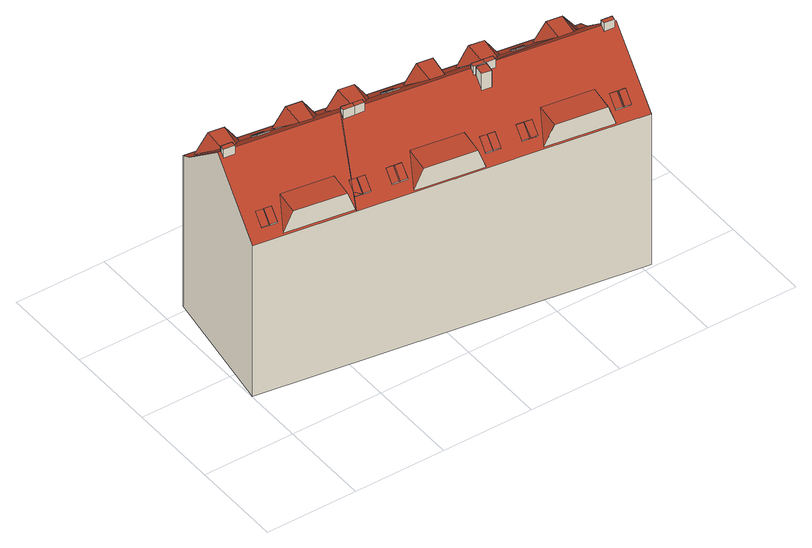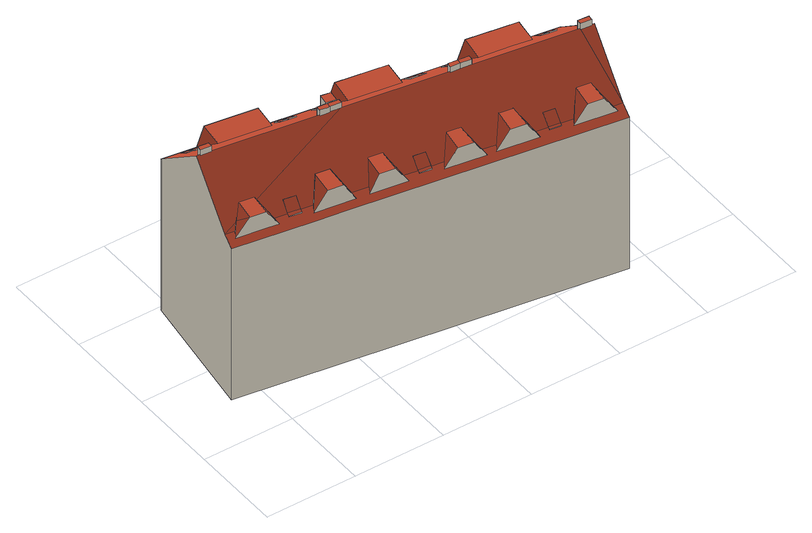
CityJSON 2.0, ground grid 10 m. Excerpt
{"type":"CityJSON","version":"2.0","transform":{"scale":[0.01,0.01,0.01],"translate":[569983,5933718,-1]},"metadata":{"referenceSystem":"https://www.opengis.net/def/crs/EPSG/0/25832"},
"CityObjects":{
"building1":{"type":"Building","attributes":{"Grundfläche 2D":"592.226970","Grundhöhe NN":"-0.001"},"children":["building1-1","building1-2","building1-3","building1-4","building1-5","building1-6","building1-7","building1-8","building1-9","building1-10","building1-11","building1-12","building1-13","building1-14","building1-15","building1-16","building1-17","building1-18","building1-19","building1-20","building1-21","building1-22","building1-23","building1-24","building1-25","building1-26","building1-27","building1-28"],"geometry":[{"type":"Solid","lod":"3","boundaries":[[[[0,1,2]],[[3,4,2,1,5]],[[3,6,4]],[[7,8,9]],[[9,10,7]],[[7,10,11,12]],[[7,12,13,14]],[[15,16,17,18,19,20,21,22,23,24,8,7,14,13,25,26],[27,28,29,30,31],[32,33,34,35]],[[36,37,38,39,40,41,42,43,44,45,46,47,48,49,50,51,52,53,54,55,56,57,58,59,60]],[[57,56,55,54,53,52,51,50,49,48,47,46,45,44,43,42,41,40,39,61,10,8,24,23,58]],[[58,23,62]],[[22,21,20,19,18,17,16,58,62,23]],[[63,64,39,65,66]],[[39,64,61]],[[67,61,64,63]],[[61,67,63,66,68,69,70,13,12,11,10],[0,6,3,5,1]],[[28,27,71]],[[72,71,27,31]],[[31,30,72]],[[35,34,73]],[[74,32,35,73]],[[33,32,74]],[[10,9,8]],[[0,2,4,6]],[[29,28,71,72,30]],[[74,73,34,33]],[[15,26,25,13,70,69,75,76]],[[60,59,58,16,15,76,77]],[[38,37,36,60,77,78]],[[69,68,66,65,39,38,78,75]],[[76,75,78,77]]]],"semantics":{"surfaces":[{"type":"RoofSurface"},{"type":"WallSurface"},{"type":"GroundSurface"}],"values":[[0,0,0,0,0,0,0,0,0,0,0,0,0,0,0,0,0,0,0,0,0,0,0,1,1,1,1,1,1,1,2]]}}]},
"building1-1":{"type":"BuildingInstallation","parents":["building1"],"geometry":[{"type":"MultiSurface","lod":"3","boundaries":[[[79,80,81,82]],[[83,79,82,84]],[[85,84,82,81,86,42]],[[83,84,85,87]],[[88,80,79,83,87,43]],[[81,80,88,86]]],"semantics":{"surfaces":[{"type":"RoofSurface"},{"type":"WallSurface"}],"values":[0,0,1,1,1,1]}}]},
"building1-2":{"type":"BuildingInstallation","parents":["building1"],"geometry":[{"type":"MultiSurface","lod":"3","boundaries":[[[89,90,91,92,93]],[[94,95,96,93,92,91]],[[97,94,91,90]],[[96,98,89,93]],[[97,90,89,98]]],"semantics":{"surfaces":[{"type":"RoofSurface"},{"type":"WallSurface"}],"values":[0,1,1,1,1]}}]},
"building1-3":{"type":"BuildingInstallation","parents":["building1"],"geometry":[{"type":"MultiSurface","lod":"3","boundaries":[[[99,100,101,102]],[[101,100,103,104]],[[102,101,104,105]],[[99,102,105,106]],[[100,99,106,103]]],"semantics":{"surfaces":[{"type":"RoofSurface"},{"type":"WallSurface"}],"values":[0,1,1,1,1]}}]},
"building1-4":{"type":"BuildingInstallation","parents":["building1"],"geometry":[{"type":"MultiSurface","lod":"3","boundaries":[[[107,108,109,110,111,112]],[[108,107,113,8]],[[9,109,108,8]],[[110,109,9,10]],[[114,111,110,10]],[[112,111,114,115]]],"semantics":{"surfaces":[{"type":"RoofSurface"},{"type":"WallSurface"}],"values":[0,1,1,1,1,1]}}]},
"building1-5":{"type":"BuildingInstallation","parents":["building1"],"geometry":[{"type":"MultiSurface","lod":"3","boundaries":[[[116,117,118,119]],[[119,118,120,121]],[[116,119,121,122]],[[117,116,122,123]],[[118,117,123,120]]],"semantics":{"surfaces":[{"type":"RoofSurface"},{"type":"WallSurface"}],"values":[0,1,1,1,1]}}]},
"building1-6":{"type":"BuildingInstallation","parents":["building1"],"geometry":[{"type":"MultiSurface","lod":"3","boundaries":[[[124,125,126,127]],[[128,129,124,127]],[[126,125,130,131]],[[127,126,131,128]],[[129,130,125,124]]],"semantics":{"surfaces":[{"type":"RoofSurface"},{"type":"WallSurface"}],"values":[0,1,1,1,1]}}]},
"building1-7":{"type":"BuildingInstallation","parents":["building1"],"geometry":[{"type":"MultiSurface","lod":"3","boundaries":[[[132,133,134,135]],[[135,134,136,137]],[[132,135,137,138]],[[133,132,138,139]],[[134,133,139,136]]],"semantics":{"surfaces":[{"type":"RoofSurface"},{"type":"WallSurface"}],"values":[0,1,1,1,1]}}]},
"building1-8":{"type":"BuildingInstallation","parents":["building1"],"geometry":[{"type":"MultiSurface","lod":"3","boundaries":[[[140,141,142,143,144,145,146,147]],[[145,148,149,146]],[[146,149,150,147]],[[150,151,140,147]],[[151,152,141,140]],[[153,148,145,144]],[[141,152,154,142]],[[142,154,155,143]],[[144,143,155,153]]],"semantics":{"surfaces":[{"type":"RoofSurface"},{"type":"WallSurface"}],"values":[0,1,1,1,1,1,1,1,1]}}]},
"building1-9":{"type":"BuildingInstallation","parents":["building1"],"geometry":[{"type":"MultiSurface","lod":"3","boundaries":[[[156,157,158,159]],[[159,158,160,161]],[[162,161,160,163]],[[156,159,164,53]],[[157,163,160,158]],[[161,162,52,165]],[[165,164,159,161]]],"semantics":{"surfaces":[{"type":"RoofSurface"},{"type":"WallSurface"}],"values":[0,0,0,1,1,1,1]}}]},
"building1-10":{"type":"BuildingInstallation","parents":["building1"],"geometry":[{"type":"MultiSurface","lod":"3","boundaries":[[[166,167,168,169]],[[167,170,171,172,173,174,168]],[[175,176,177,166,169,178,179]],[[174,178,169,168]],[[180,40,177,176,175,179]],[[173,172,171,170,41,181]]],"semantics":{"surfaces":[{"type":"RoofSurface"},{"type":"WallSurface"}],"values":[0,0,0,1,1,1]}}]},
"building1-11":{"type":"BuildingInstallation","parents":["building1"],"geometry":[{"type":"MultiSurface","lod":"3","boundaries":[[[182,183,184,185]],[[186,183,182,187]],[[185,184,188,189]],[[190,187,182,185,189,54]],[[186,187,190,191]],[[188,184,183,186,191,55]]],"semantics":{"surfaces":[{"type":"RoofSurface"},{"type":"WallSurface"}],"values":[0,0,1,1,1,1]}}]},
"building1-12":{"type":"BuildingInstallation","parents":["building1"],"geometry":[{"type":"MultiSurface","lod":"3","boundaries":[[[192,193,194,195,196]],[[21,22,23,194,193]],[[23,197,195,194]],[[192,196,195,197,198,199]]],"semantics":{"surfaces":[{"type":"RoofSurface"},{"type":"WallSurface"}],"values":[0,1,1,1]}}]},
"building1-13":{"type":"BuildingInstallation","parents":["building1"],"geometry":[{"type":"MultiSurface","lod":"3","boundaries":[[[200,201,202,203]],[[204,202,201]],[[205,202,204]],[[201,200,206]],[[201,206,207]],[[208,209,203,202]],[[203,209,7,200]],[[200,7,11,206]],[[11,210,207,206]],[[210,12,201,207]],[[14,204,12]],[[204,201,12]],[[205,204,14,211]],[[202,205,211,208]]],"semantics":{"surfaces":[{"type":"RoofSurface"},{"type":"WallSurface"}],"values":[0,0,0,0,0,1,1,1,1,1,1,1,1,1]}}]},
"building1-14":{"type":"BuildingInstallation","parents":["building1"],"geometry":[{"type":"MultiSurface","lod":"3","boundaries":[[[212,213,214,215,216,217,218,219]],[[220,218,221]],[[219,220,222,223,214,213,212]],[[220,219,218]],[[223,224,216,215,214]],[[218,217,216,224,225,221]]],"semantics":{"surfaces":[{"type":"RoofSurface"},{"type":"WallSurface"}],"values":[0,1,1,1,1,1]}}]},
"building1-15":{"type":"BuildingInstallation","parents":["building1"],"geometry":[{"type":"MultiSurface","lod":"3","boundaries":[[[226,227,228,229]],[[227,226,230,231]],[[232,233,229,228]],[[226,229,233,230]],[[228,227,231,232]]],"semantics":{"surfaces":[{"type":"RoofSurface"},{"type":"WallSurface"}],"values":[0,1,1,1,1]}}]},
"building1-16":{"type":"BuildingInstallation","parents":["building1"],"geometry":[{"type":"MultiSurface","lod":"3","boundaries":[[[234,235,236,237,238,239]],[[240,237,236,235,241,17]],[[238,237,240,242]],[[242,18,243,234,239,238]],[[235,234,243,241]]],"semantics":{"surfaces":[{"type":"RoofSurface"},{"type":"WallSurface"}],"values":[0,1,1,1,1]}}]},
"building1-17":{"type":"BuildingInstallation","parents":["building1"],"geometry":[{"type":"MultiSurface","lod":"3","boundaries":[[[244,245,246,247]],[[248,244,247,249]],[[250,249,247,246,251,49]],[[248,249,250,252]],[[253,245,244,248,252,48]],[[246,245,253,251]]],"semantics":{"surfaces":[{"type":"RoofSurface"},{"type":"WallSurface"}],"values":[0,0,1,1,1,1]}}]},
"building1-18":{"type":"BuildingInstallation","parents":["building1"],"geometry":[{"type":"MultiSurface","lod":"3","boundaries":[[[254,255,256,257,258]],[[259,255,254,260]],[[261,262,263,259,260]],[[256,51,257]],[[258,261,260,254]],[[262,50,263]]],"semantics":{"surfaces":[{"type":"RoofSurface"},{"type":"WallSurface"}],"values":[0,0,0,1,1,1]}}]},
"building1-19":{"type":"BuildingInstallation","parents":["building1"],"geometry":[{"type":"MultiSurface","lod":"3","boundaries":[[[264,265,266,107,112]],[[267,24,268,266,265,264]],[[107,266,268,113]],[[264,112,115,267]]],"semantics":{"surfaces":[{"type":"RoofSurface"},{"type":"WallSurface"}],"values":[0,1,1,1]}}]},
"building1-20":{"type":"BuildingInstallation","parents":["building1"],"geometry":[{"type":"MultiSurface","lod":"3","boundaries":[[[269,270,271,272]],[[271,270,273,274,275]],[[276,277,278,269,272]],[[275,276,272,271]],[[277,46,278]],[[273,47,274]]],"semantics":{"surfaces":[{"type":"RoofSurface"},{"type":"WallSurface"}],"values":[0,0,0,1,1,1]}}]},
"building1-21":{"type":"BuildingInstallation","parents":["building1"],"geometry":[{"type":"MultiSurface","lod":"3","boundaries":[[[279,280,281,282,283,284,285,286,193,192]],[[287,283,282,281,288,19]],[[289,286,285,284,283,287,290,291]],[[289,21,193,286]],[[199,292,293,288,281,280,279,192]]],"semantics":{"surfaces":[{"type":"RoofSurface"},{"type":"WallSurface"}],"values":[0,1,1,1,1]}}]},
"building1-22":{"type":"BuildingInstallation","parents":["building1"],"geometry":[{"type":"MultiSurface","lod":"3","boundaries":[[[294,295,296,297,298]],[[299,294,298,300]],[[301,302,303,299,300]],[[297,301,300,298]],[[302,44,303]],[[295,45,296]]],"semantics":{"surfaces":[{"type":"RoofSurface"},{"type":"WallSurface"}],"values":[0,0,0,1,1,1]}}]},
"building1-23":{"type":"BuildingInstallation","parents":["building1"],"geometry":[{"type":"MultiSurface","lod":"3","boundaries":[[[304,305,306,307]],[[307,306,308,309]],[[304,307,309,310]],[[305,304,310,311]],[[306,305,311,308]]],"semantics":{"surfaces":[{"type":"RoofSurface"},{"type":"WallSurface"}],"values":[0,1,1,1,1]}}]},
"building1-24":{"type":"BuildingInstallation","parents":["building1"],"geometry":[{"type":"MultiSurface","lod":"3","boundaries":[[[312,313,314,315,316,317]],[[318,317,319,320]],[[318,312,317]],[[321,319,317,322]],[[323,321,322,324,325,326,327,328]],[[329,318,320]],[[318,329,330,312]],[[312,330,62,57,315,314,313]],[[324,322,317,316,331]],[[325,56,326]]],"semantics":{"surfaces":[{"type":"RoofSurface"},{"type":"WallSurface"}],"values":[0,0,0,0,0,1,1,1,1,1]}}]},
"building1-25":{"type":"BuildingInstallation","parents":["building1"],"geometry":[{"type":"MultiSurface","lod":"3","boundaries":[[[332,333,334,335]],[[332,335,336,337]],[[335,334,338,336]],[[339,338,334,333]],[[337,339,333,332]]],"semantics":{"surfaces":[{"type":"RoofSurface"},{"type":"WallSurface"}],"values":[0,1,1,1,1]}}]},
"building1-26":{"type":"BuildingInstallation","parents":["building1"],"geometry":[{"type":"MultiSurface","lod":"3","boundaries":[[[340,341,342,343]],[[343,342,344,345]],[[340,343,345,346]],[[341,340,346,347]],[[342,341,347,344]]],"semantics":{"surfaces":[{"type":"RoofSurface"},{"type":"WallSurface"}],"values":[0,1,1,1,1]}}]},
"building1-27":{"type":"BuildingInstallation","parents":["building1"],"geometry":[{"type":"MultiSurface","lod":"3","boundaries":[[[348,349,350,351,352,353,354,355]],[[350,349,356,67]],[[67,64,351,350]],[[352,351,64,357]],[[358,353,352,357]],[[354,353,358,359]],[[359,63,355,354]],[[348,355,63,360]],[[360,356,349,348]]],"semantics":{"surfaces":[{"type":"RoofSurface"},{"type":"WallSurface"}],"values":[0,1,1,1,1,1,1,1,1]}}]},
"building1-28":{"type":"BuildingInstallation","parents":["building1"],"geometry":[{"type":"MultiSurface","lod":"3","boundaries":[[[361,362,363,364]],[[363,362,365,366]],[[366,367,364,363]],[[361,364,367,368]],[[368,365,362,361]]],"semantics":{"surfaces":[{"type":"RoofSurface"},{"type":"WallSurface"}],"values":[0,1,1,1,1]}}]}
},
"vertices":[
[1069,502,1952],[1031,790,2182],[990,514,2182],[475,873,2182],[437,598,2182],[690,840,2182],[332,614,1954],[1165,700,2125],[1376,1164,2528],[1373,1164,2528],[1372,1164,2528],[1164,700,2125],[1127,616,2052],[1069,488,1940],[1127,615,2051],[4094,35,1940],[4200,743,2528],[4161,749,2528],[4047,766,2528],[2936,932,2528],[2836,947,2528],[2831,948,2528],[2732,962,2528],[2711,965,2528],[1594,1131,2528],[2406,288,1940],[2999,199,1940],[2368,590,2182],[2406,298,1948],[1772,394,1950],[1667,410,1950],[1811,673,2182],[3704,391,2182],[3742,102,1951],[3005,214,1953],[3147,474,2182],[3431,1584,1940],[3115,1631,1940],[227,2065,1940],[207,1935,2015],[309,1920,2015],[707,1860,2015],[847,1839,2015],[971,1820,2015],[1106,1800,2015],[1501,1741,2015],[1649,1718,2015],[2042,1659,2015],[2176,1639,2015],[2307,1619,2015],[2457,1597,2015],[2810,1543,2015],[2993,1516,2015],[3376,1458,2015],[3511,1438,2015],[3643,1418,2015],[3784,1397,2015],[4180,1337,2015],[4286,1321,2015],[4295,1381,1981],[4306,1453,1940],[263,1329,2528],[4134,1286,2065],[144,1347,2528],[262,1330,2528],[123,1401,2485],[115,1351,2528],[262,1329,2528],[7,661,1952],[5,647,1940],[327,599,1940],[2326,310,2182],[1772,394,2182],[3109,198,2182],[3662,114,2182],[5,647,100],[4094,35,100],[4306,1453,100],[227,2065,100],
[971,1820,2025],[975,1843,2012],[851,1861,2012],[847,1839,2025],[956,1714,2119],[832,1732,2119],[832,1732,2109],[851,1861,2002],[956,1714,2109],[975,1843,2002],
[2707,791,2591],[2811,776,2591],[2828,887,2591],[2822,888,2591],[2723,902,2591],[2828,887,2478],[2822,888,2478],[2723,902,2478],[2811,776,2386],[2707,791,2386],
[2856,449,2136],[2837,327,2034],[2912,316,2034],[2930,438,2136],[2837,327,2024],[2912,316,2024],[2930,438,2126],[2856,449,2126],
[1490,1150,2591],[1376,1164,2591],[1373,1164,2591],[1372,1164,2591],[1366,1110,2591],[1483,1096,2591],[1490,1150,2525],[1366,1110,2483],[1483,1096,2486],
[1518,648,2135],[1500,526,2034],[1574,515,2034],[1593,637,2135],[1574,515,2024],[1593,637,2125],[1518,648,2125],[1500,526,2024],
[3903,293,2137],[3885,171,2035],[3959,160,2035],[3978,282,2137],[3978,282,2127],[3903,293,2127],[3885,171,2025],[3959,160,2025],
[1228,691,2135],[1210,569,2033],[1285,558,2033],[1303,680,2135],[1285,558,2023],[1303,680,2125],[1228,691,2125],[1210,569,2023],
[2943,436,2136],[2925,314,2034],[2975,306,2034],[2976,306,2034],[3000,303,2034],[3018,425,2136],[2948,435,2136],[2946,436,2136],[3018,425,2126],[2948,435,2126],[2946,436,2126],[2943,436,2126],[2925,314,2024],[3000,303,2024],[2975,306,2024],[2976,306,2024],
[3398,1485,1998],[3415,1515,1980],[3267,1536,2196],[3228,1274,2196],[3104,1560,2196],[3074,1297,2196],[2983,1543,2001],[2975,1579,1981],[3228,1274,2194],[3074,1297,2194],
[406,1695,2196],[555,1673,2196],[597,1929,2196],[429,1953,2196],[620,1750,2121],[707,1860,2023],[724,1881,2004],[730,1888,1998],[741,1907,1985],[307,1925,2018],[309,1920,2022],[361,1797,2114],[290,1974,1986],[297,1948,2000],[307,1925,2012],[724,1881,2002],
[3511,1438,2025],[3643,1418,2025],[3648,1449,2008],[3515,1468,2008],[3629,1320,2112],[3496,1340,2112],[3648,1449,1998],[3515,1468,1998],[3496,1340,2102],[3629,1320,2102],
[2824,900,2591],[2831,948,2591],[2711,965,2591],[2705,916,2591],[2802,903,2591],[2705,916,2488],[2802,903,2488],[2824,900,2488],
[1165,700,2135],[1127,616,2062],[1196,571,2033],[1214,693,2135],[1127,615,2061],[1122,582,2033],[1164,700,2135],[1140,704,2135],[1196,571,2023],[1214,693,2125],[1140,704,2125],[1122,582,2023],
[2540,496,2136],[2502,502,2136],[2480,505,2136],[2468,425,2070],[2461,383,2034],[2466,382,2034],[2536,372,2034],[2554,494,2136],[2554,494,2126],[2536,372,2024],[2502,502,2126],[2480,505,2126],[2461,383,2024],[2466,382,2024],
[268,834,2135],[249,712,2033],[324,700,2033],[342,823,2135],[268,834,2125],[249,712,2023],[324,700,2023],[342,823,2125],
[4042,719,2591],[4156,705,2591],[4161,749,2591],[4162,757,2591],[4048,771,2591],[4047,766,2591],[4162,757,2521],[4156,705,2492],[4048,771,2524],[4042,719,2490],
[2176,1639,2025],[2161,1536,2116],[2292,1517,2115],[2307,1619,2025],[2180,1665,2010],[2311,1646,2010],[2311,1646,2000],[2292,1517,2105],[2180,1665,2000],[2161,1536,2106],
[2739,1614,2190],[2693,1359,2190],[2753,1451,2103],[2822,1562,2004],[2840,1599,1981],[2543,1381,2190],[2569,1639,2190],[2440,1658,1982],[2450,1614,2006],[2493,1503,2091],
[1588,1083,2591],[1594,1131,2591],[1595,1138,2591],[1588,1083,2489],[1595,1138,2522],
[1744,1505,2187],[1894,1483,2187],[1935,1732,2187],[1766,1757,2187],[2015,1626,2047],[2048,1668,2010],[2074,1712,1983],[1632,1777,1984],[1647,1724,2012],[1659,1694,2034],
[2842,898,2591],[2847,897,2591],[2930,886,2591],[2936,932,2591],[2937,938,2591],[2849,950,2591],[2843,951,2591],[2831,953,2591],[2937,938,2523],[2930,886,2490],[2831,953,2524],[2849,950,2524],[2843,951,2524],[2842,898,2488],[2847,897,2488],
[1350,1554,2196],[1390,1601,2150],[1529,1777,1992],[1537,1791,1984],[1393,1812,2196],[1201,1576,2196],[1224,1837,2196],[1085,1857,1985],[1090,1838,1995],[1170,1645,2141],
[3815,307,2137],[3796,184,2035],[3871,173,2035],[3889,295,2136],[3871,173,2025],[3889,295,2126],[3815,307,2127],[3796,184,2025],
[4130,1281,2072],[4134,1286,2067],[4135,1287,2066],[4194,1353,2005],[4219,1392,1981],[4068,1414,2179],[4129,1281,2072],[4028,1172,2179],[4110,1260,2092],[3865,1196,2179],[3899,1439,2179],[3857,1215,2163],[3767,1459,1982],[3778,1412,2007],[3816,1315,2082],[3852,1227,2153],[3853,1225,2155],[4129,1281,2071],[4130,1281,2070],[3899,1439,1982],
[181,847,2134],[163,724,2033],[238,713,2033],[256,836,2135],[256,836,2125],[181,847,2124],[238,713,2023],[163,724,2023],
[2563,493,2136],[2544,370,2034],[2619,359,2034],[2637,482,2136],[2619,359,2024],[2637,482,2126],[2563,493,2126],[2544,370,2024],
[138,1298,2593],[257,1284,2593],[262,1329,2593],[262,1330,2593],[263,1338,2593],[145,1352,2593],[144,1348,2593],[144,1347,2593],[257,1284,2490],[263,1338,2521],[145,1352,2524],[144,1348,2527],[138,1298,2488],
[1606,635,2135],[1588,513,2034],[1663,501,2034],[1681,624,2135],[1588,513,2024],[1663,501,2024],[1681,624,2125],[1606,635,2125]
]}
